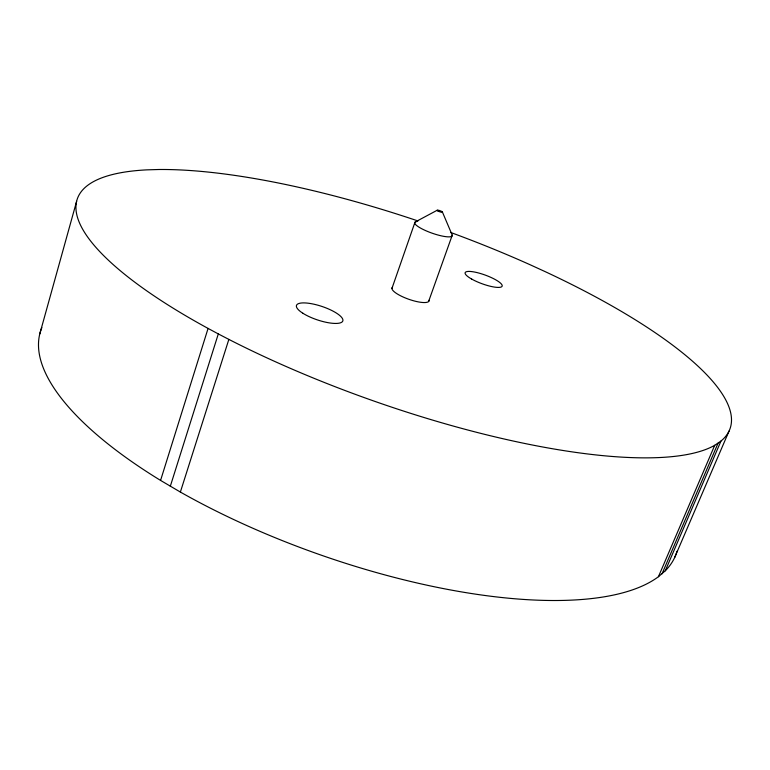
<?xml version="1.0" encoding="UTF-8"?>
<svg xmlns="http://www.w3.org/2000/svg" width="770" height="770" viewBox="0 0 770 770"><rect width="100%" height="100%" fill="white"/><g stroke="black" fill="none" stroke-linecap="round" stroke-linejoin="round"><path stroke-width="1.16" d="M39.761 333.988L76.625 201.316M676.994 551.262A336.75 119.283 19.4 0 1 665.27 570.801L658.437 576.711A336.75 119.283 19.4 0 1 180.373 492.059L160.574 480.413L208.073 328.424A345.99 92.313 19.4 0 1 146.829 169.862L158.697 169.506A345.99 92.313 19.4 0 1 417.975 220.952M170.314 486.255L218.305 333.92L208.073 328.424M180.373 492.059L228.854 339.397L218.305 333.92M391.93 288.481L414.712 222.992M428.572 301.561L452.25 235.177L442.423 212.058M658.437 576.711L714.724 445.291L720.97 441.037A345.99 92.313 19.4 0 0 545.381 271.733L530.155 264.764A345.99 92.313 19.4 0 0 450.71 232.473M662.036 573.814L718.035 443.231M665.27 570.801L720.97 441.037M674.635 557.567L729.046 431.075M415.222 221.991L437.254 210.22M714.724 445.291A345.99 92.313 19.4 0 1 228.854 339.397M160.574 480.413A336.75 119.283 19.4 0 1 41.878 327.606M429.034 300.31A19.596 5.101 19.4 0 1 408.504 299.174A19.596 5.101 19.4 0 1 392.507 287.277M452.25 235.177A19.856 4.264 19.4 0 1 429.362 232.165A19.856 4.264 19.4 0 1 416.965 221.481M471.731 279.096A19.674 4.61 20 0 0 501.934 286.507A19.674 4.61 20 0 0 477.313 272.657A19.674 4.61 20 0 0 471.731 279.096M302.841 313.226A24.428 7.103 18.5 0 0 342.015 322.024A24.428 7.103 18.5 0 0 314.15 304.256A24.428 7.103 18.5 0 0 302.841 313.226M438.043 211.057A2.772 0.558 19.4 0 0 442.365 212.193A2.772 0.558 19.4 0 0 439.016 210.374A2.772 0.558 19.4 0 0 438.043 211.057"/></g></svg>
